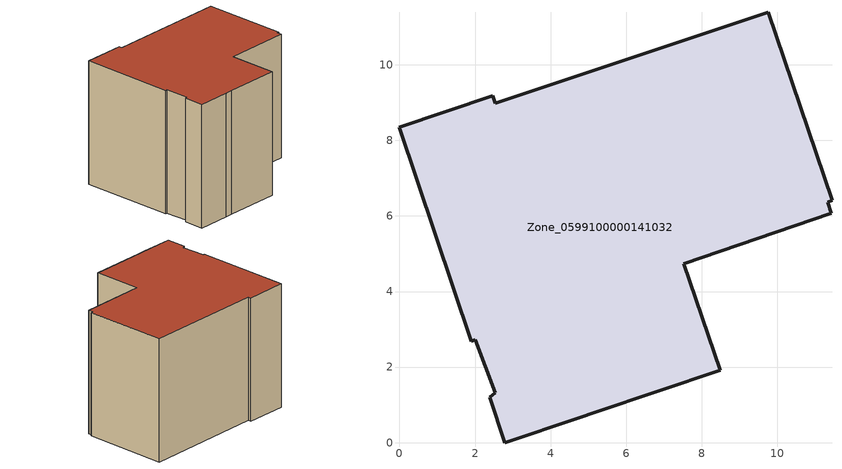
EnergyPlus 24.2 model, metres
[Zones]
Zone_0599100000141032
 floor ground (C_G): 0,8.35 2.47,9.18 2.53,8.99 9.76,11.39 11.45,6.41 11.34,6.36 11.43,6.07 7.53,4.74 8.49,1.91 5.18,0.8 4.76,0.66 2.79,0 2.39,1.2 2.53,1.32 2,2.72 1.89,2.68 z0
 wall outside (C_F): 2.47,9.18 0,8.35 1.89,2.68 2,2.72 2.53,1.32 2.39,1.2 2.79,0 4.76,0.66 5.18,0.8 8.49,1.91 7.53,4.74 11.43,6.07 11.34,6.36 11.45,6.41 9.76,11.39 2.53,8.99 2.47,9.18 z0:7.85
 roof outside (C_R): 2.39,1.2 2.79,0 4.76,0.66 5.18,0.8 8.49,1.91 7.53,4.74 11.43,6.07 11.34,6.36 11.45,6.41 9.76,11.39 2.53,8.99 2.47,9.18 0,8.35 1.89,2.68 2,2.72 2.53,1.32 z7.85
[BUILDING]
Pand.0599100000141032: North Axis=0; Terrain=City; Loads Convergence Tolerance Value=0.04; Temperature Convergence Tolerance Value=0.4; Solar Distribution=FullExterior; Maximum Number of Warmup Days=25; Minimum Number of Warmup Days=1
[Site:Location]
Rotterdam.The.Hague.AP_ZH_NLD Design_Conditions: Latitude=51.96; Longitude=4.45; Time Zone=1; Elevation=-4.5
[SITE:GROUNDTEMPERATURE:BUILDINGSURFACE]
18, 18, 18, 18, 18, 18, 18, 18, 18, 18, 18, 18
[MATERIAL] Thermal Absorptance=0.9; Solar Absorptance=0.7; Visible Absorptance=0.7
Name | Roughness | Thickness | Conductivity | Density | Specific Heat
G.TC.1975-1991 | MediumSmooth | 0.15 | 0.288461 | 540 | 1210
F.TC.1975-1991 | Rough | 0.3 | 0.230769 | 1920 | 840
R.TC.1975-1991 | MediumRough | 0.2 | 0.153846 | 1500 | 1000
[CONSTRUCTION]
C_G: G.TC.1975-1991
C_F: F.TC.1975-1991
C_R: R.TC.1975-1991
[ZONE]
Zone_0599100000141032: Type=1; Multiplier=1; Ceiling Height=Autocalculate; Volume=Autocalculate; Floor Area=autocalculate; Part of Total Floor Area=Yes
[ZONEINFILTRATION:DESIGNFLOWRATE]
Infil_Zone_0599100000141032: Zone or ZoneList or Space or SpaceList=Zone_0599100000141032; Schedule=AlwaysOn; Design Flow Rate Calculation Method=Flow/Area; Flow Rate per Floor Area=0.003; Constant Term Coefficient=1; Temperature Term Coefficient=0; Velocity Term Coefficient=0; Velocity Squared Term Coefficient=0
[HVACTEMPLATE:ZONE:IDEALLOADSAIRSYSTEM]
Zone_0599100000141032: Maximum Heating Supply Air Temperature=50; Minimum Cooling Supply Air Temperature=13; Maximum Heating Supply Air Humidity Ratio=0.0156; Minimum Cooling Supply Air Humidity Ratio=0.0077; Heating Limit=NoLimit; Cooling Limit=NoLimit; Dehumidification Control Type=ConstantSensibleHeatRatio; Cooling Sensible Heat Ratio=0.7; Dehumidification Setpoint=60; Humidification Control Type=None; Humidification Setpoint=30; Outdoor Air Method=None; Outdoor Air Flow Rate per Person=0.00944; Outdoor Air Flow Rate per Zone Floor Area=0; Outdoor Air Flow Rate per Zone=0; Demand Controlled Ventilation Type=None; Outdoor Air Economizer Type=NoEconomizer; Heat Recovery Type=None; Sensible Heat Recovery Effectiveness=0.7; Latent Heat Recovery Effectiveness=0.65
[ZONECONTROL:THERMOSTAT]
ThermostatControl_Zone_0599100000141032: Zone or ZoneList=Zone_0599100000141032; Control Type Schedule=DualSetpointControlType; Control 1=Thermostat_Zone_0599100000141032; Temperature Difference Between Cutout And Setpoint=0
[THERMOSTATSETPOINT:DUALSETPOINT]
Thermostat_Zone_0599100000141032: Heating Setpoint Temperature Schedule=HeatingSetpoint_Zone_0599100000141032; Cooling Setpoint Temperature Schedule=CoolingSetpoint_Zone_0599100000141032
[SCHEDULE:COMPACT]
HeatingSetpoint_Zone_0599100000141032: Through: 12/31, For: AllDays, Until: 24:00, 21
CoolingSetpoint_Zone_0599100000141032: Through: 12/31, For: AllDays, Until: 24:00, 24
DualSetpointControlType: Through: 12/31, For: AllDays, Until: 24:00, 4
AlwaysOn: Through: 12/31, For: AllDays, Until: 24:00, 1
